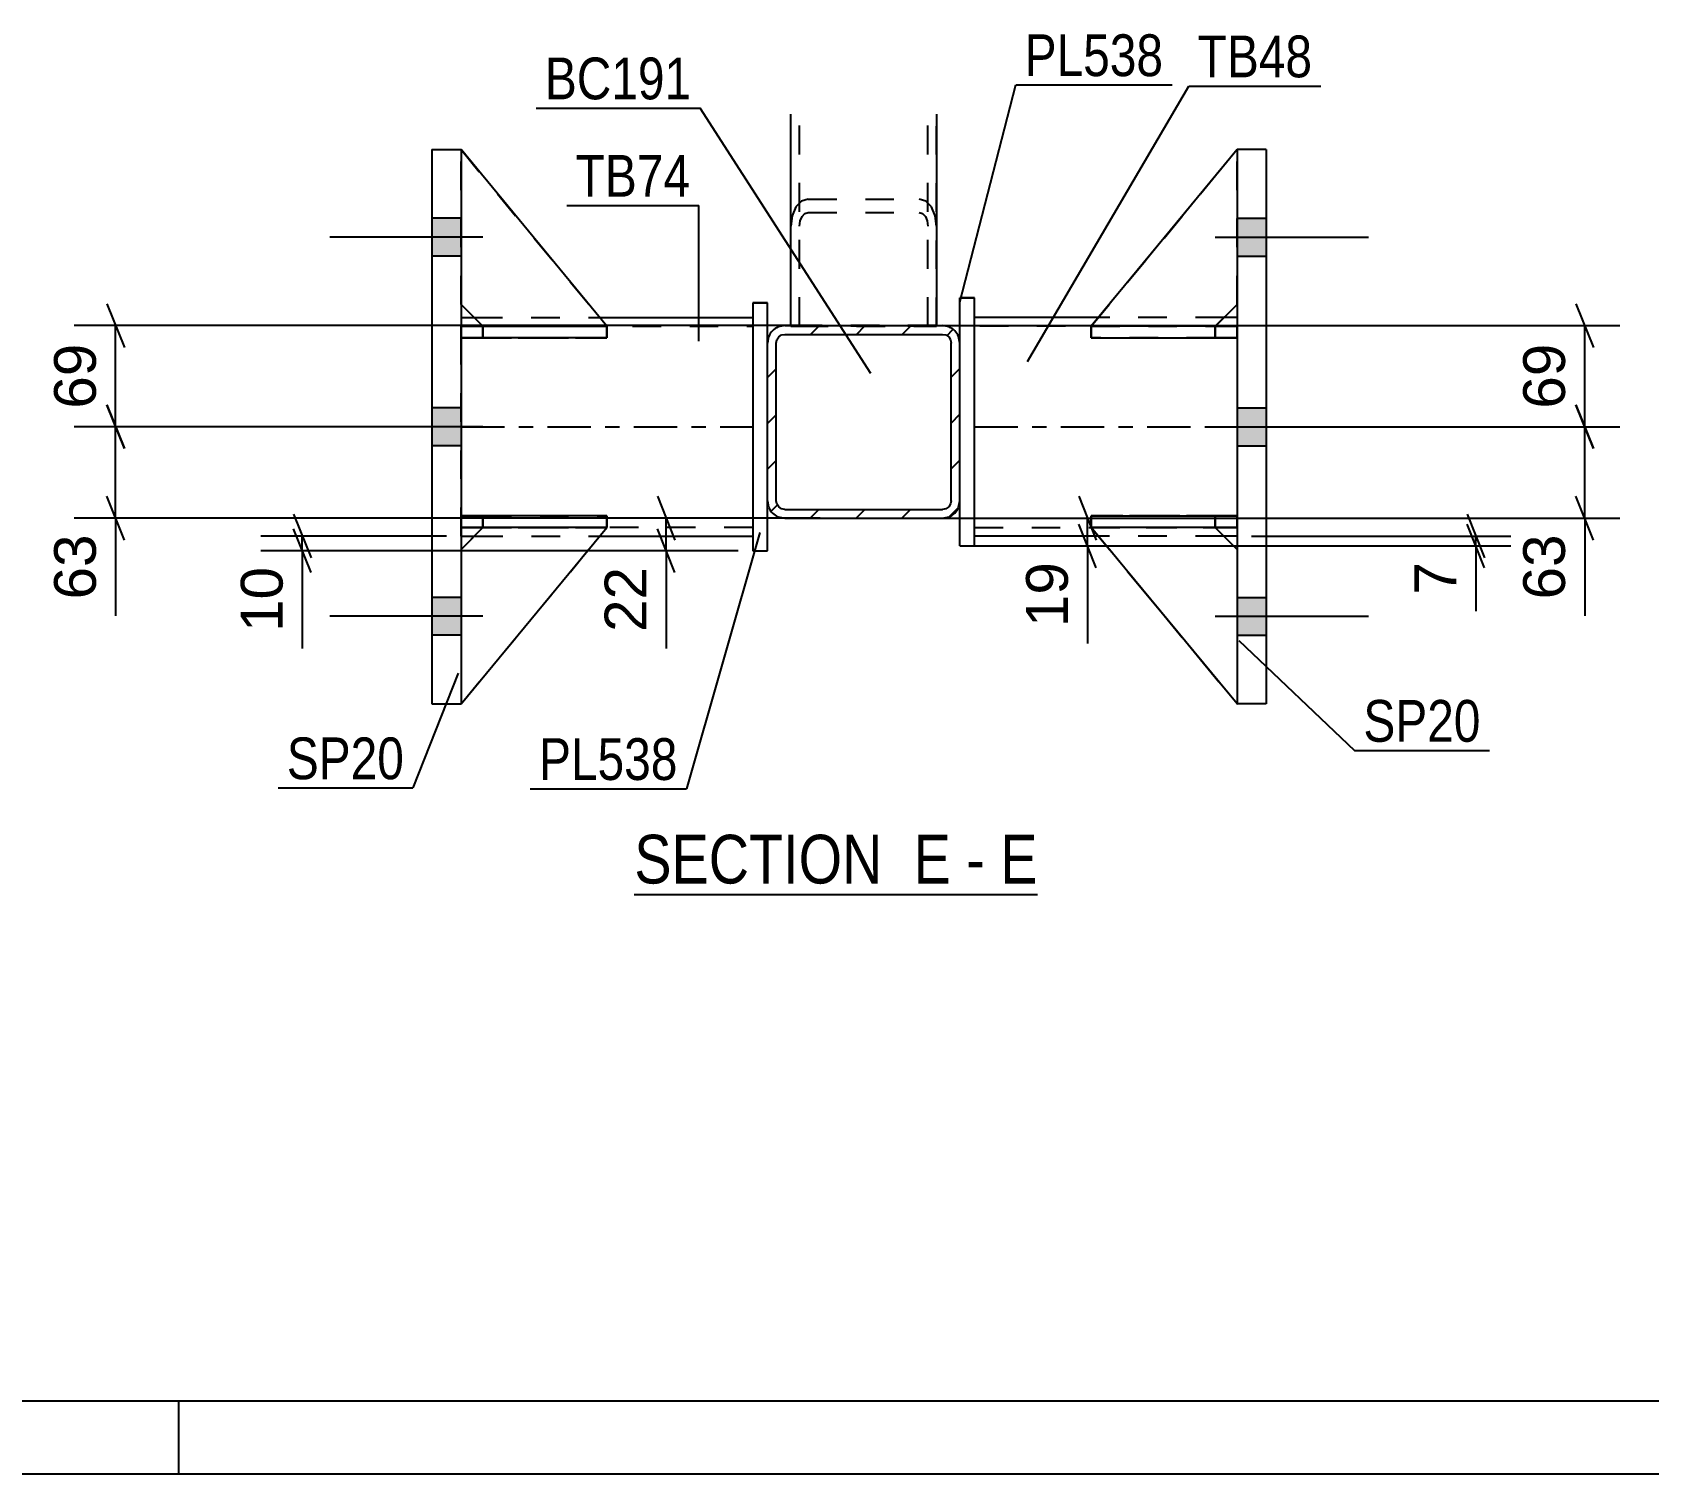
# Model space of a CAD drawing. Header units: millimetres. Extents: x -111 to 730, y -400 to 194.
# Drawn here: x 89.6 to 200.4, y -399.7 to -300.9 of the extents above; entities that cross this region are included whole.
import ezdxf

# ---------------------------------------------------------------- set-up
doc = ezdxf.new("R2010")
doc.units = ezdxf.units.MM
doc.linetypes.add('DXK_LINE_DOT2', pattern=[3.9198, 1.9599, -1.9599])
doc.linetypes.add('DXK_LINE_DOT3', pattern=[5.9187, 2.979, -0.9799, 0.9799, -0.9799])
doc.styles.add('Arial', font='ARIAL.TTF', dxfattribs={"height": 0.2})
doc.styles.add('Arial Narrow', font='ARIALN.TTF', dxfattribs={"height": 0.2})

# ---------------------------------------------------------------- blocks, each defined once
blk = doc.blocks.new('Unknown-203724211-1113')
at = {"color": 5, "linetype": 'Continuous'}
for p, q in [((-106.33, -394.7), (724.67, -394.7)), ((99.67, -399.7), (99.67, -394.7)), ((-111.33, -399.7), (729.67, -399.7))]:
    blk.add_line(p, q, dxfattribs=at)
blk = doc.blocks.new('Unknown-203724211-15 - 1616')
at = {"color": 6, "linetype": 'Continuous'}
blk.add_line((130.9, -359.98), (158.54, -359.98), dxfattribs=at)
at = {"color": 0, "linetype": 'Continuous'}
for points in [[(149, -359.23), (149, -355.73), (130.9, -355.73), (130.9, -359.23)], [(152.61, -359.23), (152.61, -355.73), (150.05, -355.73), (150.05, -359.23)], [(154.94, -359.23), (154.94, -355.73), (153.66, -355.73), (153.66, -359.23)], [(158.54, -359.23), (158.54, -355.73), (155.99, -355.73), (155.99, -359.23)]]:
    blk.add_wipeout(points, dxfattribs=at)
at = {"color": 7, "linetype": 'Continuous', "style": 'Arial Narrow'}
for s, p in [('SECTION ', (130.9, -359.23)), ('E', (150.05, -359.23)), ('E', (155.99, -359.23)), ('-', (153.66, -359.23))]:
    blk.add_text(s, height=3.34, dxfattribs=at).set_placement(p)
blk = doc.blocks.new('Part-203724211-1846 - 1616')
at = {"color": 2, "linetype": 'Continuous'}
for p, q in [((120.52, -334.82), (119.02, -336.32)), ((119.02, -346.91), (129.02, -334.82)), ((129.02, -334.82), (120.52, -334.82)), ((120.52, -334.82), (120.52, -334.82)), ((129.02, -334.82), (129.02, -334.82))]:
    blk.add_line(p, q, dxfattribs=at)
at = {"color": 7, "linetype": 'DXK_LINE_DOT2'}
for p, q in [((119.02, -336.32), (120.52, -334.82)), ((119.02, -346.91), (129.02, -334.82)), ((120.52, -334.82), (129.02, -334.82)), ((119.02, -336.32), (119.02, -346.91))]:
    blk.add_line(p, q, dxfattribs=at)
blk = doc.blocks.new('Part-203724211-1661 - 1616')
at = {"color": 2, "linetype": 'Continuous'}
for p, q in [((162.72, -320.41), (154.22, -320.41)), ((172.22, -320.41), (171.33, -320.41)), ((162.71, -335.41), (154.22, -335.41)), ((172.22, -335.41), (171.32, -335.41))]:
    blk.add_line(p, q, dxfattribs=at)
at = {"color": 7, "linetype": 'DXK_LINE_DOT2'}
for p, q in [((154.22, -335.41), (154.22, -320.41)), ((172.22, -321.01), (154.22, -321.01)), ((171.33, -320.41), (162.72, -320.41)), ((172.22, -320.41), (172.22, -335.41)), ((154.22, -334.81), (172.22, -334.81)), ((171.32, -335.41), (162.71, -335.41))]:
    blk.add_line(p, q, dxfattribs=at)
at = {"color": 7, "linetype": 'DXK_LINE_DOT3'}
blk.add_line((154.22, -327.91), (172.22, -327.91), dxfattribs=at)
blk = doc.blocks.new('Part-203724211-1830 - 1616')
at = {"color": 2, "linetype": 'Continuous'}
for p, q in [((162.23, -321.01), (162.22, -321.01)), ((162.22, -321.01), (162.22, -321.81)), ((172.22, -321.01), (163.47, -321.01)), ((172.22, -321.01), (172.22, -321.01)), ((172.22, -321.01), (172.22, -321.81)), ((162.22, -321.81), (172.22, -321.81))]:
    blk.add_line(p, q, dxfattribs=at)
at = {"color": 7, "linetype": 'DXK_LINE_DOT2'}
for p, q in [((163.47, -321.01), (162.23, -321.01)), ((170.72, -321.01), (162.23, -321.01)), ((170.72, -321.01), (172.22, -321.01)), ((170.72, -321.01), (170.72, -321.81)), ((172.22, -321.01), (172.22, -321.01)), ((162.22, -321.81), (170.72, -321.81)), ((170.72, -321.81), (172.22, -321.81))]:
    blk.add_line(p, q, dxfattribs=at)
blk = doc.blocks.new('Part-203724211-1662 - 1616')
at = {"color": 2, "linetype": 'Continuous'}
for p, q in [((162.22, -334.82), (162.22, -334.82)), ((170.72, -334.82), (162.22, -334.82)), ((172.22, -346.91), (162.22, -334.82)), ((170.72, -334.82), (170.72, -334.82)), ((170.72, -334.82), (172.22, -336.32))]:
    blk.add_line(p, q, dxfattribs=at)
at = {"color": 7, "linetype": 'DXK_LINE_DOT2'}
for p, q in [((162.22, -334.82), (170.72, -334.82)), ((172.22, -346.91), (162.22, -334.82)), ((170.72, -334.82), (172.22, -336.32)), ((172.22, -336.32), (172.22, -346.91))]:
    blk.add_line(p, q, dxfattribs=at)
blk = doc.blocks.new('Part-203724211-1845 - 1616')
at = {"color": 2, "linetype": 'Continuous'}
for p, q in [((119.02, -320.41), (119.91, -320.41)), ((128.52, -320.41), (139.02, -320.41)), ((119.02, -335.41), (119.93, -335.41)), ((128.53, -335.41), (139.02, -335.41))]:
    blk.add_line(p, q, dxfattribs=at)
at = {"color": 7, "linetype": 'DXK_LINE_DOT2'}
for p, q in [((119.02, -335.41), (119.02, -320.41)), ((119.02, -321.01), (139.02, -321.01)), ((119.91, -320.41), (128.52, -320.41)), ((139.02, -320.41), (139.02, -335.41)), ((139.02, -334.81), (119.02, -334.81)), ((119.93, -335.41), (128.53, -335.41))]:
    blk.add_line(p, q, dxfattribs=at)
at = {"color": 7, "linetype": 'DXK_LINE_DOT3'}
blk.add_line((119.02, -327.91), (139.02, -327.91), dxfattribs=at)
blk = doc.blocks.new('Part-203724211-1646 - 1616')
at = {"color": 2, "linetype": 'Continuous'}
for p, q in [((153.22, -319.08), (154.22, -319.08)), ((153.22, -322.18), (153.22, -319.08)), ((154.22, -336.08), (154.22, -319.08)), ((153.22, -336.08), (153.22, -332.97)), ((153.22, -336.08), (154.22, -336.08))]:
    blk.add_line(p, q, dxfattribs=at)
at = {"color": 7, "linetype": 'DXK_LINE_DOT2'}
for p, q in [((154.22, -319.08), (153.22, -319.08)), ((153.22, -332.97), (153.22, -322.18)), ((153.22, -336.08), (154.22, -336.08))]:
    blk.add_line(p, q, dxfattribs=at)
blk = doc.blocks.new('Part-203724211-1663 - 1616')
at = {"color": 7, "linetype": 'DXK_LINE_DOT2'}
for p, q in [((162.22, -334.82), (170.72, -334.82)), ((172.22, -346.91), (162.22, -334.82)), ((162.22, -334.82), (162.22, -334.82)), ((170.72, -334.82), (162.22, -334.82)), ((162.22, -334.82), (172.22, -346.91)), ((170.72, -334.82), (172.22, -336.32)), ((170.72, -334.82), (170.72, -334.82)), ((172.22, -336.32), (170.72, -334.82)), ((172.22, -336.32), (172.22, -346.91))]:
    blk.add_line(p, q, dxfattribs=at)
blk = doc.blocks.new('Part-203724211-1871 - 1616')
at = {"color": 7, "linetype": 'DXK_LINE_DOT2'}
for p, q in [((162.22, -334.81), (162.22, -334.01)), ((162.22, -334.01), (170.72, -334.01)), ((172.22, -334.01), (162.22, -334.01)), ((170.72, -334.81), (170.72, -334.01)), ((170.72, -334.01), (172.22, -334.01)), ((172.22, -334.81), (172.22, -334.01)), ((172.22, -334.81), (172.22, -334.01)), ((172.22, -334.01), (172.22, -334.01)), ((170.72, -334.81), (162.22, -334.81)), ((162.22, -334.81), (172.22, -334.81)), ((172.22, -334.81), (170.72, -334.81)), ((172.22, -334.81), (172.22, -334.81))]:
    blk.add_line(p, q, dxfattribs=at)
blk = doc.blocks.new('Part-203724211-1807 - 1616')
at = {"color": 7, "linetype": 'DXK_LINE_DOT2'}
for p, q in [((119.02, -319.52), (119.02, -308.91)), ((119.02, -308.91), (129.02, -321.02)), ((119.02, -308.91), (129.02, -321.02)), ((120.52, -321.02), (119.02, -319.52)), ((120.52, -321.02), (119.02, -319.52)), ((129.02, -321.02), (120.52, -321.02)), ((120.52, -321.02), (120.52, -321.02)), ((120.52, -321.02), (129.02, -321.02)), ((129.02, -321.02), (129.02, -321.02))]:
    blk.add_line(p, q, dxfattribs=at)
blk = doc.blocks.new('Part-203724211-1664 - 1616')
at = {"color": 2, "linetype": 'Continuous'}
for p, q in [((172.22, -308.91), (162.22, -321.02)), ((172.22, -308.91), (172.22, -308.91)), ((172.22, -308.91), (172.22, -308.91)), ((170.73, -321.01), (172.22, -319.52)), ((163.47, -321.02), (162.22, -321.02)), ((162.22, -321.02), (162.22, -321.02))]:
    blk.add_line(p, q, dxfattribs=at)
at = {"color": 7, "linetype": 'DXK_LINE_DOT2'}
for p, q in [((172.22, -308.91), (162.22, -321.02)), ((172.22, -319.52), (172.22, -308.91)), ((170.72, -321.02), (172.22, -319.52)), ((170.72, -321.02), (162.22, -321.02)), ((170.72, -321.02), (163.47, -321.02)), ((170.72, -321.02), (170.73, -321.01)), ((170.72, -321.02), (170.72, -321.02))]:
    blk.add_line(p, q, dxfattribs=at)
blk = doc.blocks.new('Part-203724211-1801 - 1616')
at = {"color": 2, "linetype": 'Continuous'}
for p, q in [((117.02, -308.91), (119.02, -308.91)), ((117.02, -308.91), (117.02, -346.91)), ((119.02, -308.91), (119.02, -346.91)), ((117.02, -346.91), (119.02, -346.91))]:
    blk.add_line(p, q, dxfattribs=at)
blk = doc.blocks.new('Bolt-203724211-1730 - 1616')
at = {"linetype": 'Continuous'}
for points in [[(174.22, -316.21), (174.22, -313.61), (172.22, -313.61), (172.22, -316.21)], [(174.22, -316.21), (174.22, -313.61), (172.22, -313.61), (172.22, -316.21)], [(174.22, -316.21), (174.22, -313.61), (172.22, -313.61), (172.22, -316.21)], [(174.22, -329.21), (174.22, -326.61), (172.22, -326.61), (172.22, -329.21)], [(174.22, -329.21), (174.22, -326.61), (172.22, -326.61), (172.22, -329.21)], [(174.22, -342.21), (174.22, -339.61), (172.22, -339.61), (172.22, -342.21)], [(174.22, -342.21), (174.22, -339.61), (172.22, -339.61), (172.22, -342.21)], [(174.22, -342.21), (174.22, -339.61), (172.22, -339.61), (172.22, -342.21)]]:
    blk.add_hatch(color=1, dxfattribs=at).paths.add_polyline_path(points)
at = {"color": 1, "linetype": 'Continuous'}
for p, q in [((172.22, -313.61), (174.22, -313.61)), ((172.22, -313.61), (174.22, -313.61)), ((172.22, -313.61), (174.22, -313.61)), ((170.72, -314.91), (181.22, -314.91)), ((170.72, -314.91), (181.22, -314.91)), ((170.72, -314.91), (181.22, -314.91)), ((172.22, -316.21), (174.22, -316.21)), ((172.22, -316.21), (174.22, -316.21)), ((172.22, -316.21), (174.22, -316.21)), ((172.22, -326.61), (174.22, -326.61)), ((172.22, -326.61), (174.22, -326.61)), ((170.72, -327.91), (181.22, -327.91)), ((170.72, -327.91), (181.22, -327.91)), ((172.22, -329.21), (174.22, -329.21)), ((172.22, -329.21), (174.22, -329.21)), ((172.22, -339.61), (174.22, -339.61)), ((172.22, -339.61), (174.22, -339.61)), ((172.22, -339.61), (174.22, -339.61)), ((170.72, -340.91), (181.22, -340.91)), ((170.72, -340.91), (181.22, -340.91)), ((170.72, -340.91), (181.22, -340.91)), ((172.22, -342.21), (174.22, -342.21)), ((172.22, -342.21), (174.22, -342.21)), ((172.22, -342.21), (174.22, -342.21))]:
    blk.add_line(p, q, dxfattribs=at)
blk = doc.blocks.new('Part-203724211-1682 - 1616')
at = {"color": 7, "linetype": 'DXK_LINE_DOT2'}
for p, q in [((141.62, -321.01), (141.62, -306.48)), ((142.22, -321.01), (142.22, -306.48)), ((151.02, -321.01), (151.02, -306.48)), ((151.62, -321.01), (151.62, -306.48)), ((142.36, -312.44), (141.97, -312.84)), ((142.82, -312.3), (142.36, -312.44)), ((142.82, -312.3), (150.42, -312.3)), ((150.88, -312.44), (150.42, -312.3)), ((151.27, -312.84), (150.88, -312.44)), ((141.71, -313.45), (141.62, -314.16)), ((141.97, -312.84), (141.71, -313.45)), ((142.27, -313.8), (142.4, -313.5)), ((142.4, -313.5), (142.59, -313.3)), ((142.59, -313.3), (142.82, -313.23)), ((142.82, -313.23), (150.42, -313.23)), ((150.42, -313.23), (150.65, -313.3)), ((150.65, -313.3), (150.85, -313.5)), ((150.85, -313.5), (150.98, -313.8)), ((151.53, -313.45), (151.27, -312.84)), ((151.62, -314.16), (151.53, -313.45)), ((142.22, -314.16), (142.27, -313.8)), ((150.98, -313.8), (151.02, -314.16)), ((141.62, -321.01), (142.22, -321.01)), ((141.62, -321.01), (141.71, -321.01)), ((141.71, -321.01), (141.97, -321.01)), ((151.62, -321.01), (141.97, -321.01)), ((142.22, -321.01), (150.98, -321.01)), ((150.98, -321.01), (151.02, -321.01)), ((151.02, -321.01), (151.62, -321.01))]:
    blk.add_line(p, q, dxfattribs=at)
blk = doc.blocks.new('Part-203724211-1705 - 1616')
at = {"color": 2, "linetype": 'Continuous'}
for p, q in [((141.62, -320.98), (141.62, -306.48)), ((151.62, -306.48), (151.62, -320.98))]:
    blk.add_line(p, q, dxfattribs=at)
at = {"color": 7, "linetype": 'DXK_LINE_DOT2'}
for p, q in [((142.22, -320.98), (142.22, -306.48)), ((151.02, -320.98), (151.02, -306.48)), ((151.62, -320.98), (141.62, -320.98))]:
    blk.add_line(p, q, dxfattribs=at)
blk = doc.blocks.new('Bolt-203724211-1731 - 1616')
at = {"linetype": 'Continuous'}
for points in [[(119.02, -316.21), (119.02, -313.61), (117.02, -313.61), (117.02, -316.21)], [(119.02, -316.21), (119.02, -313.61), (117.02, -313.61), (117.02, -316.21)], [(119.02, -316.21), (119.02, -313.61), (117.02, -313.61), (117.02, -316.21)], [(119.02, -329.21), (119.02, -326.61), (117.02, -326.61), (117.02, -329.21)], [(119.02, -329.21), (119.02, -326.61), (117.02, -326.61), (117.02, -329.21)], [(119.02, -342.21), (119.02, -339.61), (117.02, -339.61), (117.02, -342.21)], [(119.02, -342.21), (119.02, -339.61), (117.02, -339.61), (117.02, -342.21)], [(119.02, -342.21), (119.02, -339.61), (117.02, -339.61), (117.02, -342.21)]]:
    blk.add_hatch(color=1, dxfattribs=at).paths.add_polyline_path(points)
at = {"color": 1, "linetype": 'Continuous'}
for p, q in [((119.02, -313.61), (117.02, -313.61)), ((119.02, -313.61), (117.02, -313.61)), ((119.02, -313.61), (117.02, -313.61)), ((120.52, -314.91), (110.02, -314.91)), ((120.52, -314.91), (110.02, -314.91)), ((120.52, -314.91), (110.02, -314.91)), ((119.02, -316.21), (117.02, -316.21)), ((119.02, -316.21), (117.02, -316.21)), ((119.02, -316.21), (117.02, -316.21)), ((119.02, -326.61), (117.02, -326.61)), ((119.02, -326.61), (117.02, -326.61)), ((120.52, -327.91), (110.02, -327.91)), ((120.52, -327.91), (110.02, -327.91)), ((119.02, -329.21), (117.02, -329.21)), ((119.02, -329.21), (117.02, -329.21)), ((119.02, -339.61), (117.02, -339.61)), ((119.02, -339.61), (117.02, -339.61)), ((119.02, -339.61), (117.02, -339.61)), ((120.52, -340.91), (110.02, -340.91)), ((120.52, -340.91), (110.02, -340.91)), ((120.52, -340.91), (110.02, -340.91)), ((119.02, -342.21), (117.02, -342.21)), ((119.02, -342.21), (117.02, -342.21)), ((119.02, -342.21), (117.02, -342.21))]:
    blk.add_line(p, q, dxfattribs=at)
blk = doc.blocks.new('Part-203724211-1747 - 1616')
at = {"linetype": 'Continuous'}
h = blk.add_hatch(dxfattribs=at)
h.set_pattern_fill('', scale=0.7, style=0, pattern_type=0)
h.set_pattern_definition([(45, (152.4817, -334.0839), (-1.57154, 1.57154), [])])
h.paths.add_polyline_path([(152.02, -334.18), (152.48, -334.08), (152.87, -333.82), (153.13, -333.43), (153.22, -332.98), (153.22, -322.18), (153.13, -321.72), (152.87, -321.33), (152.48, -321.07), (152.02, -320.98), (141.22, -320.98), (140.76, -321.07), (140.37, -321.33), (140.11, -321.72), (140.02, -322.18), (140.02, -332.98), (140.11, -333.43), (140.37, -333.82), (140.76, -334.08), (141.22, -334.18)])
h.paths.add_polyline_path([(141.22, -333.58), (140.99, -333.53), (140.8, -333.4), (140.67, -333.2), (140.62, -332.98), (140.62, -322.18), (140.67, -321.95), (140.8, -321.75), (140.99, -321.62), (141.22, -321.58), (152.02, -321.58), (152.25, -321.62), (152.45, -321.75), (152.58, -321.95), (152.62, -322.18), (152.62, -332.98), (152.58, -333.2), (152.45, -333.4), (152.25, -333.53), (152.02, -333.58)])
at = {"color": 2, "linetype": 'Continuous'}
for p, q in [((141.22, -320.98), (140.76, -321.07)), ((141.22, -320.98), (152.02, -320.98)), ((152.48, -321.07), (152.02, -320.98)), ((140.11, -321.72), (140.02, -322.18)), ((140.02, -332.98), (140.02, -322.18)), ((140.62, -322.18), (140.67, -321.95)), ((140.62, -332.98), (140.62, -322.18)), ((140.67, -321.95), (140.8, -321.75)), ((140.8, -321.75), (140.99, -321.62)), ((140.99, -321.62), (141.22, -321.58)), ((141.22, -321.58), (152.02, -321.58)), ((152.02, -321.58), (152.25, -321.62)), ((152.25, -321.62), (152.45, -321.75)), ((152.45, -321.75), (152.58, -321.95)), ((152.58, -321.95), (152.62, -322.18)), ((152.62, -332.98), (152.62, -322.18)), ((153.22, -322.18), (153.13, -321.72)), ((153.22, -332.98), (153.22, -322.18)), ((140.02, -332.98), (140.11, -333.43)), ((140.67, -333.2), (140.62, -332.98)), ((140.8, -333.4), (140.67, -333.2)), ((140.99, -333.53), (140.8, -333.4)), ((152.45, -333.4), (152.25, -333.53)), ((152.58, -333.2), (152.45, -333.4)), ((152.62, -332.98), (152.58, -333.2)), ((153.13, -333.43), (153.22, -332.98)), ((140.76, -334.08), (141.22, -334.18)), ((141.22, -333.58), (140.99, -333.53)), ((141.22, -333.58), (152.02, -333.58)), ((141.22, -334.18), (152.02, -334.18)), ((152.25, -333.53), (152.02, -333.58)), ((152.02, -334.18), (152.48, -334.08))]:
    blk.add_line(p, q, dxfattribs=at)
for centre, start, end in [((141.22, -322.18), 112.5, 157.5), ((152.02, -322.18), 22.5, 67.5), ((141.22, -332.98), 202.5, 247.5), ((152.02, -332.98), 292.5, 337.5)]:
    blk.add_arc(centre, 1.2, start, end, dxfattribs=at)
blk = doc.blocks.new('Part-203724211-1775 - 1616')
at = {"color": 2, "linetype": 'Continuous'}
for p, q in [((140.02, -319.41), (139.02, -319.41)), ((139.02, -319.41), (139.02, -336.41)), ((140.02, -322.18), (140.02, -319.41)), ((140.02, -336.41), (140.02, -332.97)), ((139.02, -336.41), (140.02, -336.41))]:
    blk.add_line(p, q, dxfattribs=at)
at = {"color": 7, "linetype": 'DXK_LINE_DOT2'}
for p, q in [((139.02, -319.41), (140.02, -319.41)), ((140.02, -332.97), (140.02, -322.18)), ((139.02, -336.41), (140.02, -336.41))]:
    blk.add_line(p, q, dxfattribs=at)
blk = doc.blocks.new('Part-203724211-1872 - 1616')
at = {"color": 7, "linetype": 'DXK_LINE_DOT2'}
for p, q in [((162.22, -321.81), (162.22, -321.01)), ((162.22, -321.01), (170.72, -321.01)), ((172.22, -321.01), (162.22, -321.01)), ((170.72, -321.81), (170.72, -321.01)), ((170.72, -321.01), (172.22, -321.01)), ((172.22, -321.81), (172.22, -321.01)), ((172.22, -321.81), (172.22, -321.01)), ((172.22, -321.01), (172.22, -321.01)), ((170.72, -321.81), (162.22, -321.81)), ((162.22, -321.81), (172.22, -321.81)), ((172.22, -321.81), (170.72, -321.81)), ((172.22, -321.81), (172.22, -321.81))]:
    blk.add_line(p, q, dxfattribs=at)
blk = doc.blocks.new('Part-203724211-1808 - 1616')
at = {"color": 7, "linetype": 'DXK_LINE_DOT2'}
for p, q in [((119.02, -334.01), (120.52, -334.01)), ((129.02, -334.01), (119.02, -334.01)), ((119.02, -334.01), (119.02, -334.01)), ((119.02, -334.01), (119.02, -334.81)), ((119.02, -334.01), (119.02, -334.81)), ((120.52, -334.01), (129.02, -334.01)), ((120.52, -334.01), (120.52, -334.81)), ((129.02, -334.01), (129.02, -334.81)), ((120.52, -334.81), (119.02, -334.81)), ((119.02, -334.81), (129.02, -334.81)), ((119.02, -334.81), (119.02, -334.81)), ((129.02, -334.81), (120.52, -334.81))]:
    blk.add_line(p, q, dxfattribs=at)
blk = doc.blocks.new('Part-203724211-1809 - 1616')
at = {"color": 7, "linetype": 'DXK_LINE_DOT2'}
for p, q in [((119.02, -321.01), (120.52, -321.01)), ((128.79, -321.01), (119.02, -321.01)), ((119.02, -321.01), (119.02, -321.01)), ((119.02, -321.01), (119.02, -321.81)), ((119.02, -321.01), (119.02, -321.81)), ((120.52, -321.01), (129.02, -321.01)), ((120.52, -321.01), (120.52, -321.81)), ((129.02, -321.01), (129.02, -321.81)), ((120.52, -321.81), (119.02, -321.81)), ((119.02, -321.81), (129.02, -321.81)), ((119.02, -321.81), (119.02, -321.81)), ((129.02, -321.81), (120.52, -321.81))]:
    blk.add_line(p, q, dxfattribs=at)
blk = doc.blocks.new('Part-203724211-1810 - 1616')
at = {"color": 2, "linetype": 'Continuous'}
for p, q in [((119.02, -334.81), (119.02, -334.01)), ((129.02, -334.01), (119.02, -334.01)), ((129.02, -334.81), (129.02, -334.01)), ((129.02, -334.81), (119.02, -334.81)), ((119.02, -334.81), (119.02, -334.81))]:
    blk.add_line(p, q, dxfattribs=at)
at = {"color": 7, "linetype": 'DXK_LINE_DOT2'}
for p, q in [((120.52, -334.01), (119.02, -334.01)), ((120.52, -334.81), (120.52, -334.01)), ((129.02, -334.01), (120.52, -334.01)), ((119.02, -334.81), (120.52, -334.81)), ((120.52, -334.81), (129.02, -334.81))]:
    blk.add_line(p, q, dxfattribs=at)
blk = doc.blocks.new('Part-203724211-1811 - 1616')
at = {"color": 2, "linetype": 'Continuous'}
for p, q in [((119.02, -321.81), (119.02, -321.01)), ((119.02, -321.01), (127.77, -321.01)), ((129.02, -321.01), (129.01, -321.01)), ((129.02, -321.81), (129.02, -321.01)), ((129.02, -321.81), (119.02, -321.81)), ((119.02, -321.81), (119.02, -321.81))]:
    blk.add_line(p, q, dxfattribs=at)
at = {"color": 7, "linetype": 'DXK_LINE_DOT2'}
for p, q in [((120.52, -321.01), (119.02, -321.01)), ((120.52, -321.81), (120.52, -321.01)), ((120.52, -321.01), (129.01, -321.01)), ((119.02, -321.81), (120.52, -321.81)), ((120.52, -321.81), (129.02, -321.81))]:
    blk.add_line(p, q, dxfattribs=at)
blk = doc.blocks.new('Part-203724211-1816 - 1616')
at = {"color": 2, "linetype": 'Continuous'}
for p, q in [((174.22, -308.91), (172.22, -308.91)), ((172.22, -308.91), (172.22, -346.91)), ((174.22, -308.91), (174.22, -346.91)), ((174.22, -346.91), (172.22, -346.91))]:
    blk.add_line(p, q, dxfattribs=at)
blk = doc.blocks.new('Part-203724211-1829 - 1616')
at = {"color": 2, "linetype": 'Continuous'}
for p, q in [((162.22, -334.01), (172.22, -334.01)), ((162.22, -334.01), (162.22, -334.81)), ((172.22, -334.01), (172.22, -334.01)), ((172.22, -334.81), (172.22, -334.01)), ((172.22, -334.81), (162.22, -334.81))]:
    blk.add_line(p, q, dxfattribs=at)
at = {"color": 7, "linetype": 'DXK_LINE_DOT2'}
for p, q in [((170.72, -334.01), (162.22, -334.01)), ((172.22, -334.01), (170.72, -334.01)), ((170.72, -334.01), (170.72, -334.81)), ((172.22, -334.01), (172.22, -334.01)), ((162.22, -334.81), (170.72, -334.81)), ((170.72, -334.81), (172.22, -334.81))]:
    blk.add_line(p, q, dxfattribs=at)
blk = doc.blocks.new('Part-203724211-1847 - 1616')
at = {"color": 7, "linetype": 'DXK_LINE_DOT2'}
for p, q in [((120.52, -334.82), (119.02, -336.32)), ((119.02, -346.91), (129.02, -334.82)), ((119.02, -336.32), (120.52, -334.82)), ((119.02, -346.91), (129.02, -334.82)), ((129.02, -334.82), (120.52, -334.82)), ((120.52, -334.82), (120.52, -334.82)), ((120.52, -334.82), (129.02, -334.82)), ((129.02, -334.82), (129.02, -334.82)), ((119.02, -336.32), (119.02, -346.91))]:
    blk.add_line(p, q, dxfattribs=at)
blk = doc.blocks.new('Part-203724211-1848 - 1616')
at = {"color": 2, "linetype": 'Continuous'}
for p, q in [((119.02, -308.91), (119.02, -308.91)), ((119.02, -308.91), (119.02, -308.91)), ((129.02, -321.02), (119.02, -308.91)), ((120.51, -321.01), (119.02, -319.52)), ((127.77, -321.02), (129.02, -321.02)), ((129.02, -321.02), (129.02, -321.02))]:
    blk.add_line(p, q, dxfattribs=at)
at = {"color": 7, "linetype": 'DXK_LINE_DOT2'}
for p, q in [((119.02, -319.52), (119.02, -308.91)), ((119.02, -308.91), (129.02, -321.02)), ((120.52, -321.02), (119.02, -319.52)), ((120.52, -321.02), (120.51, -321.01)), ((129.02, -321.02), (120.52, -321.02)), ((120.52, -321.02), (120.52, -321.02)), ((120.52, -321.02), (127.77, -321.02))]:
    blk.add_line(p, q, dxfattribs=at)
blk = doc.blocks.new('Part-203724211-1870 - 1616')
at = {"color": 7, "linetype": 'DXK_LINE_DOT2'}
for p, q in [((172.22, -308.91), (162.22, -321.02)), ((162.22, -321.02), (172.22, -308.91)), ((172.22, -319.52), (172.22, -308.91)), ((170.72, -321.02), (172.22, -319.52)), ((170.72, -321.02), (172.22, -319.52)), ((162.22, -321.02), (170.72, -321.02)), ((162.22, -321.02), (162.22, -321.02)), ((170.72, -321.02), (162.22, -321.02)), ((170.72, -321.02), (170.72, -321.02))]:
    blk.add_line(p, q, dxfattribs=at)
blk = doc.blocks.new('StraightDimension-203724211-1925 - 1616')
at = {"color": 7, "linetype": 'Continuous'}
for p, q in [((94.74, -326.41), (95.94, -329.41)), ((116.02, -327.91), (92.49, -327.91)), ((95.34, -334.18), (95.34, -327.91)), ((95.94, -335.68), (94.74, -332.68)), ((143.63, -334.18), (92.49, -334.18)), ((95.34, -334.18), (95.34, -340.87)), ((95.34, -334.18), (95.34, -340.87))]:
    blk.add_line(p, q, dxfattribs=at)
at = {"color": 0}
blk.add_wipeout([(94.59, -334.7), (90.39, -334.7), (90.39, -340.35), (94.59, -340.35)], dxfattribs=at)
at = {"color": 3, "style": 'Arial'}
blk.add_text('63', height=2.865, rotation=90.0002, dxfattribs=at).set_placement((93.99, -339.75))
blk = doc.blocks.new('StraightDimension-203724211-1914 - 1616')
at = {"color": 7, "linetype": 'Continuous'}
for p, q in [((187.99, -333.91), (189.19, -336.91)), ((189.19, -337.58), (187.99, -334.58)), ((173.22, -335.41), (190.99, -335.41)), ((188.59, -336.08), (188.59, -335.41)), ((155.22, -336.08), (190.99, -336.08)), ((188.59, -336.08), (188.59, -340.55)), ((188.59, -336.08), (188.59, -340.55))]:
    blk.add_line(p, q, dxfattribs=at)
at = {"color": 0}
blk.add_wipeout([(187.84, -336.6), (183.64, -336.6), (183.64, -340.02), (187.84, -340.02)], dxfattribs=at)
at = {"color": 3, "style": 'Arial'}
blk.add_text('7', height=2.87, rotation=90.0002, dxfattribs=at).set_placement((187.24, -339.42))
blk = doc.blocks.new('StraightDimension-203724211-1938 - 1616')
at = {"color": 7, "linetype": 'Continuous'}
for p, q in [((94.74, -319.48), (95.94, -322.48)), ((143.63, -320.98), (92.49, -320.98)), ((95.34, -327.91), (95.34, -320.98)), ((95.94, -329.41), (94.74, -326.41)), ((116.02, -327.91), (92.49, -327.91))]:
    blk.add_line(p, q, dxfattribs=at)
at = {"color": 0}
blk.add_wipeout([(94.59, -321.62), (90.39, -321.62), (90.39, -327.27), (94.59, -327.27)], dxfattribs=at)
at = {"color": 3, "style": 'Arial'}
blk.add_text('69', height=2.865, rotation=90.0002, dxfattribs=at).set_placement((93.99, -326.67))
blk = doc.blocks.new('StraightDimension-203724211-1903 - 1616')
at = {"color": 7, "linetype": 'Continuous'}
for p, q in [((132.48, -332.68), (133.68, -335.68)), ((141.42, -334.18), (130.23, -334.18)), ((133.08, -336.41), (133.08, -334.18)), ((133.68, -337.91), (132.48, -334.91)), ((138.02, -336.41), (130.23, -336.41)), ((133.08, -336.41), (133.08, -343.11)), ((133.08, -336.41), (133.08, -343.11))]:
    blk.add_line(p, q, dxfattribs=at)
at = {"color": 0}
blk.add_wipeout([(132.33, -336.94), (128.13, -336.94), (128.13, -342.58), (132.33, -342.58)], dxfattribs=at)
at = {"color": 3, "style": 'Arial'}
blk.add_text('22', height=2.865, rotation=90.0002, dxfattribs=at).set_placement((131.73, -341.98))
blk = doc.blocks.new('StraightDimension-203724211-1892 - 1616')
at = {"color": 7, "linetype": 'Continuous'}
for p, q in [((161.37, -332.68), (162.57, -335.68)), ((151.63, -334.18), (164.37, -334.18)), ((162.57, -337.58), (161.37, -334.58)), ((161.97, -336.08), (161.97, -334.18)), ((154.22, -336.08), (164.37, -336.08)), ((161.97, -336.08), (161.97, -342.77)), ((161.97, -336.08), (161.97, -342.77))]:
    blk.add_line(p, q, dxfattribs=at)
at = {"color": 0}
blk.add_wipeout([(161.22, -336.6), (157.02, -336.6), (157.02, -342.25), (161.22, -342.25)], dxfattribs=at)
at = {"color": 3, "style": 'Arial'}
blk.add_text('19', height=2.865, rotation=90.0002, dxfattribs=at).set_placement((160.62, -341.65))
blk = doc.blocks.new('StraightDimension-203724211-1879 - 1616')
at = {"color": 7, "linetype": 'Continuous'}
for p, q in [((107.54, -333.91), (108.74, -336.91)), ((118.02, -335.41), (105.29, -335.41)), ((108.74, -337.91), (107.54, -334.91)), ((108.14, -336.41), (108.14, -335.41)), ((138.02, -336.41), (105.29, -336.41)), ((108.14, -336.41), (108.14, -343.11)), ((108.14, -336.41), (108.14, -343.11))]:
    blk.add_line(p, q, dxfattribs=at)
at = {"color": 0}
blk.add_wipeout([(107.39, -336.94), (103.19, -336.94), (103.19, -342.58), (107.39, -342.58)], dxfattribs=at)
at = {"color": 3, "style": 'Arial'}
blk.add_text('10', height=2.865, rotation=90.0002, dxfattribs=at).set_placement((106.79, -341.98))
blk = doc.blocks.new('StraightDimension-203724211-1953 - 1616')
at = {"color": 7, "linetype": 'Continuous'}
for p, q in [((195.45, -326.41), (196.65, -329.41)), ((175.22, -327.91), (198.45, -327.91)), ((196.05, -334.18), (196.05, -327.91)), ((196.65, -335.68), (195.45, -332.68)), ((153.02, -334.18), (198.45, -334.18)), ((196.05, -334.18), (196.05, -340.87)), ((196.05, -334.18), (196.05, -340.87))]:
    blk.add_line(p, q, dxfattribs=at)
at = {"color": 0}
blk.add_wipeout([(195.3, -334.7), (191.1, -334.7), (191.1, -340.35), (195.3, -340.35)], dxfattribs=at)
at = {"color": 3, "style": 'Arial'}
blk.add_text('63', height=2.865, rotation=90.0002, dxfattribs=at).set_placement((194.7, -339.75))
blk = doc.blocks.new('StraightDimension-203724211-1966 - 1616')
at = {"color": 7, "linetype": 'Continuous'}
for p, q in [((195.45, -319.48), (196.65, -322.48)), ((151.15, -320.98), (198.45, -320.98)), ((196.05, -327.91), (196.05, -320.98)), ((196.65, -329.41), (195.45, -326.41)), ((175.22, -327.91), (198.45, -327.91))]:
    blk.add_line(p, q, dxfattribs=at)
at = {"color": 0}
blk.add_wipeout([(195.3, -321.62), (191.1, -321.62), (191.1, -327.27), (195.3, -327.27)], dxfattribs=at)
at = {"color": 3, "style": 'Arial'}
blk.add_text('69', height=2.865, rotation=90.0002, dxfattribs=at).set_placement((194.7, -326.67))
blk = doc.blocks.new('Mark-203724211-1841 - 1616')
at = {"color": 30, "linetype": 'Continuous'}
for p in [(126.28, -312.74), (135.33, -322.05)]:
    blk.add_line(p, (135.33, -312.74), dxfattribs=at)
at = {"color": 0}
blk.add_wipeout([(134.73, -312.14), (134.73, -309.14), (126.88, -309.14), (126.88, -312.14)], dxfattribs=at)
blk.add_wipeout([(134.73, -312.14), (134.73, -309.14), (126.88, -309.14), (126.88, -312.14)], dxfattribs=at)
at = {"color": 3, "style": 'Arial Narrow'}
blk.add_text('TB74', height=2.863, dxfattribs=at).set_placement((126.88, -312.14))
blk = doc.blocks.new('Mark-203724211-1642 - 1616')
at = {"color": 30, "linetype": 'Continuous'}
for p, q in [((153.22, -319.37), (157.06, -304.47)), ((157.06, -304.47), (167.77, -304.47))]:
    blk.add_line(p, q, dxfattribs=at)
at = {"color": 0}
blk.add_wipeout([(167.17, -303.87), (167.17, -300.87), (157.66, -300.87), (157.66, -303.87)], dxfattribs=at)
blk.add_wipeout([(167.17, -303.87), (167.17, -300.87), (157.66, -300.87), (157.66, -303.87)], dxfattribs=at)
at = {"color": 3, "style": 'Arial Narrow'}
blk.add_text('PL538', height=2.863, dxfattribs=at).set_placement((157.66, -303.87))
blk = doc.blocks.new('Mark-203724211-1797 - 1616')
at = {"color": 30, "linetype": 'Continuous'}
for p in [(118.82, -344.81), (106.48, -352.68)]:
    blk.add_line(p, (115.72, -352.68), dxfattribs=at)
at = {"color": 0}
blk.add_wipeout([(115.12, -352.08), (115.12, -349.08), (107.08, -349.08), (107.08, -352.08)], dxfattribs=at)
blk.add_wipeout([(115.12, -352.08), (115.12, -349.08), (107.08, -349.08), (107.08, -352.08)], dxfattribs=at)
at = {"color": 3, "style": 'Arial Narrow'}
blk.add_text('SP20', height=2.863, dxfattribs=at).set_placement((107.08, -352.08))
blk = doc.blocks.new('Mark-203724211-1657 - 1616')
at = {"color": 30, "linetype": 'Continuous'}
for p, q in [((157.85, -323.44), (168.92, -304.55)), ((168.92, -304.55), (177.97, -304.55))]:
    blk.add_line(p, q, dxfattribs=at)
at = {"color": 0}
blk.add_wipeout([(177.37, -303.95), (177.37, -300.95), (169.52, -300.95), (169.52, -303.95)], dxfattribs=at)
blk.add_wipeout([(177.37, -303.95), (177.37, -300.95), (169.52, -300.95), (169.52, -303.95)], dxfattribs=at)
at = {"color": 3, "style": 'Arial Narrow'}
blk.add_text('TB48', height=2.863, dxfattribs=at).set_placement((169.52, -303.95))
blk = doc.blocks.new('Mark-203724211-1743 - 1616')
at = {"color": 30, "linetype": 'Continuous'}
for p in [(124.17, -306.06), (147.12, -324.27)]:
    blk.add_line(p, (135.42, -306.06), dxfattribs=at)
at = {"color": 0}
blk.add_wipeout([(134.82, -305.46), (134.82, -302.46), (124.77, -302.46), (124.77, -305.46)], dxfattribs=at)
blk.add_wipeout([(134.82, -305.46), (134.82, -302.46), (124.77, -302.46), (124.77, -305.46)], dxfattribs=at)
at = {"color": 3, "style": 'Arial Narrow'}
blk.add_text('BC191', height=2.863, dxfattribs=at).set_placement((124.77, -305.46))
blk = doc.blocks.new('Mark-203724211-1812 - 1616')
at = {"color": 30, "linetype": 'Continuous'}
for p, q in [((172.35, -342.57), (180.28, -350.11)), ((180.28, -350.11), (189.52, -350.11))]:
    blk.add_line(p, q, dxfattribs=at)
at = {"color": 0}
blk.add_wipeout([(188.92, -349.51), (188.92, -346.51), (180.88, -346.51), (180.88, -349.51)], dxfattribs=at)
blk.add_wipeout([(188.92, -349.51), (188.92, -346.51), (180.88, -346.51), (180.88, -349.51)], dxfattribs=at)
at = {"color": 3, "style": 'Arial Narrow'}
blk.add_text('SP20', height=2.863, dxfattribs=at).set_placement((180.88, -349.51))
blk = doc.blocks.new('Mark-203724211-1771 - 1616')
at = {"color": 30, "linetype": 'Continuous'}
for p in [(139.51, -335.17), (123.77, -352.73)]:
    blk.add_line(p, (134.48, -352.73), dxfattribs=at)
at = {"color": 0}
blk.add_wipeout([(133.88, -352.13), (133.88, -349.13), (124.37, -349.13), (124.37, -352.13)], dxfattribs=at)
blk.add_wipeout([(133.88, -352.13), (133.88, -349.13), (124.37, -349.13), (124.37, -352.13)], dxfattribs=at)
at = {"color": 3, "style": 'Arial Narrow'}
blk.add_text('PL538', height=2.863, dxfattribs=at).set_placement((124.37, -352.13))

msp = doc.modelspace()

# ---------------------------------------------------------------- block references
for name in ['Unknown-203724211-1113', 'Part-203724211-1682 - 1616', 'Part-203724211-1705 - 1616', 'Part-203724211-1801 - 1616', 'Part-203724211-1807 - 1616', 'Part-203724211-1848 - 1616', 'Part-203724211-1664 - 1616', 'Part-203724211-1870 - 1616', 'Part-203724211-1816 - 1616', 'Bolt-203724211-1731 - 1616', 'Bolt-203724211-1730 - 1616', 'Part-203724211-1646 - 1616', 'Part-203724211-1775 - 1616', 'Part-203724211-1845 - 1616', 'Part-203724211-1809 - 1616', 'Part-203724211-1811 - 1616', 'Part-203724211-1747 - 1616', 'Part-203724211-1661 - 1616', 'Part-203724211-1830 - 1616', 'Part-203724211-1872 - 1616', 'Part-203724211-1808 - 1616', 'Part-203724211-1810 - 1616', 'Part-203724211-1871 - 1616', 'Part-203724211-1829 - 1616', 'Part-203724211-1846 - 1616', 'Part-203724211-1847 - 1616', 'Part-203724211-1662 - 1616', 'Part-203724211-1663 - 1616']:
    msp.add_blockref(name, (0, 0))

# ---------------------------------------------------------------- next in the draw order: block references
for name in ['StraightDimension-203724211-1925 - 1616', 'StraightDimension-203724211-1914 - 1616', 'Mark-203724211-1812 - 1616', 'Mark-203724211-1797 - 1616', 'Unknown-203724211-15 - 1616']:
    msp.add_blockref(name, (0, 0))

# ---------------------------------------------------------------- next in the draw order: block references
for name in ['StraightDimension-203724211-1938 - 1616', 'StraightDimension-203724211-1903 - 1616', 'StraightDimension-203724211-1892 - 1616']:
    msp.add_blockref(name, (0, 0))

# ---------------------------------------------------------------- next in the draw order: block references
for name in ['Mark-203724211-1841 - 1616', 'StraightDimension-203724211-1953 - 1616', 'StraightDimension-203724211-1879 - 1616']:
    msp.add_blockref(name, (0, 0))

# ---------------------------------------------------------------- next in the draw order: block references
for name in ['Mark-203724211-1743 - 1616', 'StraightDimension-203724211-1966 - 1616', 'Mark-203724211-1771 - 1616']:
    msp.add_blockref(name, (0, 0))

# ---------------------------------------------------------------- next in the draw order: block references
msp.add_blockref('Mark-203724211-1642 - 1616', (0, 0))

# ---------------------------------------------------------------- next in the draw order: block references
msp.add_blockref('Mark-203724211-1657 - 1616', (0, 0))

doc.saveas('drawing.dxf')
